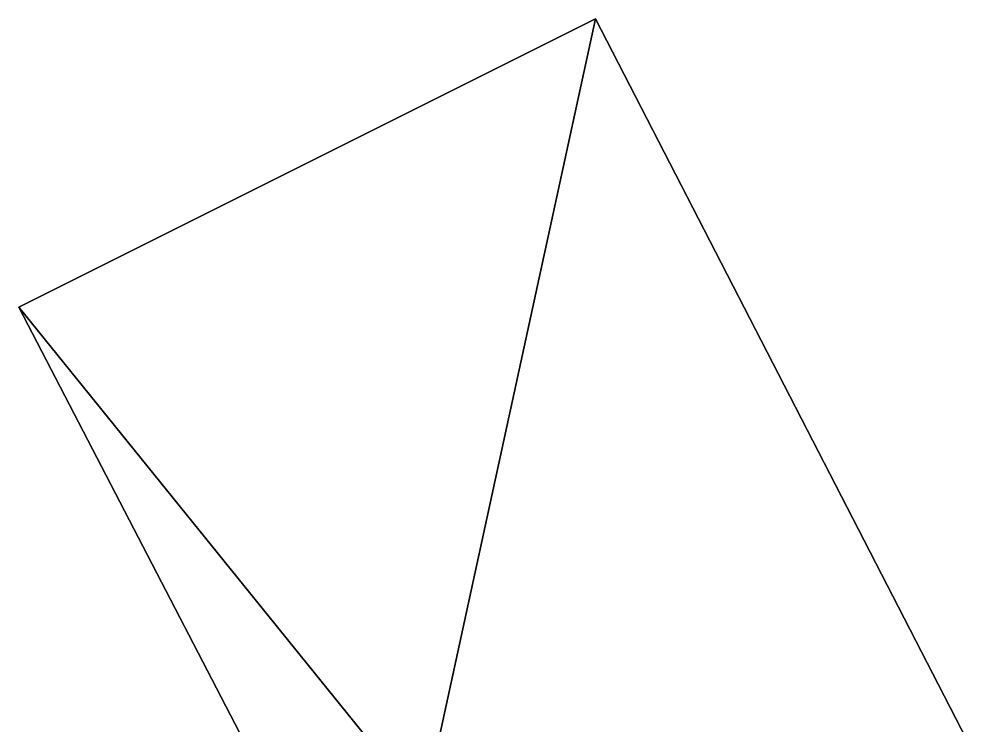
# Model space of a CAD drawing. Extents: x -170 to 170, y -225 to 164.
# Drawn here: x -147.17 to -122.32, y 7.87 to 26.38 of the extents above; entities that cross this region are included whole.
import ezdxf

# ---------------------------------------------------------------- set-up
doc = ezdxf.new("R2010")
doc.units = 0
doc.layers.add('OBSTRUCTIONS', color=7, linetype='CONTINUOUS')

msp = doc.modelspace()

# ---------------------------------------------------------------- meshes
at = {"layer": 'OBSTRUCTIONS'}
mesh = msp.add_polyface(dxfattribs=at)
corners = [(-122.324, 7.466, 16.644), (-134.282, 1.441, 16.644), (-122.324, 7.466, -1.454), (-134.282, 1.441, -1.454), (-134.282, 1.441, -1.454), (-136.554, 5.69, -1.454), (-122.324, 7.466, -1.454), (-132.06, 26.379, -1.454), (-147.166, 18.824, -1.454), (-139.577, 4.187, -1.454), (-134.282, 1.441, 16.644), (-122.324, 7.466, 16.644), (-136.554, 5.69, 16.644), (-139.577, 4.187, 16.644), (-147.166, 18.824, 16.644), (-132.06, 26.379, 16.644), (-134.282, 1.441, 16.644), (-136.554, 5.69, 16.644), (-134.282, 1.441, -1.454), (-136.554, 5.69, -1.454), (-136.554, 5.69, 16.644), (-139.577, 4.187, 16.644), (-136.554, 5.69, -1.454), (-139.577, 4.187, -1.454), (-139.577, 4.187, 16.644), (-147.166, 18.824, 16.644), (-139.577, 4.187, -1.454), (-147.166, 18.824, -1.454), (-147.166, 18.824, 16.644), (-132.06, 26.379, 16.644), (-147.166, 18.824, -1.454), (-132.06, 26.379, -1.454), (-132.06, 26.379, 16.644), (-122.324, 7.466, 16.644), (-132.06, 26.379, -1.454), (-122.324, 7.466, -1.454)]
mesh.append_faces([[corners[k] for k in face] for face in [(1, 3, 2, 0), (5, 9, 8, 8), (7, 5, 8, 8), (4, 5, 6, 6), (7, 6, 5, 5), (10, 11, 12, 12), (15, 12, 11, 11), (13, 12, 14, 14), (15, 14, 12, 12), (17, 19, 18, 16), (21, 23, 22, 20), (25, 27, 26, 24), (29, 31, 30, 28), (33, 35, 34, 32)]])

doc.saveas('drawing.dxf')
